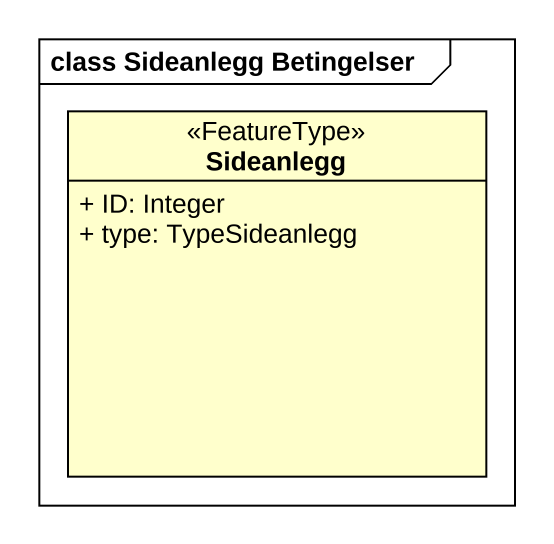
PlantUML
@startuml
mainframe class Sideanlegg Betingelser
hide circle
hide empty members
skinparam classAttributeIconSize 0
class Sideanlegg <<FeatureType>> {
  + ID: Integer
  + type: TypeSideanlegg
}
@enduml
